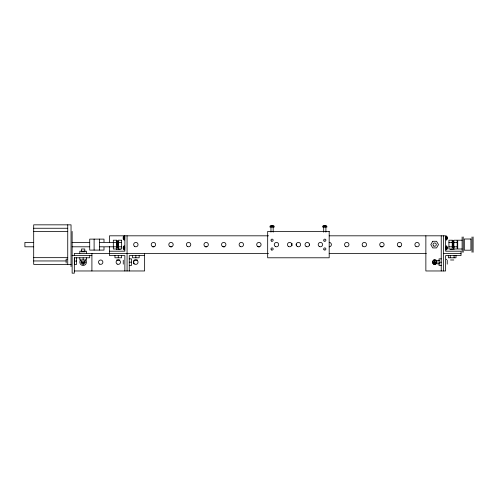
<?xml version="1.0" encoding="UTF-8"?>
<svg xmlns="http://www.w3.org/2000/svg" width="498" height="498" viewBox="0 0 498 498"><rect width="100%" height="100%" fill="white"/><g stroke="black" fill="none" stroke-linecap="round" stroke-linejoin="round"><path stroke-width="0.75" d="M118.319 247.855L117.379 247.792L117.422 246.715L117.422 247.911L117.565 246.715C116.669 247.631 118.25 248.664 118.368 247.506M116.706 242.843L116.881 241.237L117.709 241.032L118.269 247.973L118.375 247.033L117.46 246.971L117.472 247.792M452.309 242.843C451.686 241.43 453.746 240.111 453.585 242.215L453.354 241.15L452.483 241.237L452.794 245.408C452.19 247.269 454.456 249.691 453.093 247.058M117.285 244.537L116.881 241.237L116.986 242.769L116.75 242.184M117.808 242.632L117.709 241.032L116.837 241.349L117.055 242.146M117.516 247.45L117.565 246.902M452.688 242.065L452.589 242.769L452.352 242.184M453.168 242.047L453.311 241.032L453.547 241.953M118.269 246.771L118.225 247.855M453.068 247.792L453.118 247.45M118.231 246.354L118.175 247.506L117.329 247.456L116.924 241.349L117.752 241.15L118.132 246.958L117.285 246.915M118.2 245.807L118.082 246.236L117.242 246.217M452.956 245.794L452.844 246.217L453.684 246.236L453.871 247.973M117.323 245.184L118.163 245.172M453.217 241.499L452.396 241.673L452.62 242.389M452.788 242.781L452.57 241.673L453.404 241.499L453.448 242.047L452.614 242.196L452.794 245.408L453.634 245.402L453.684 246.236M453.448 242.047L453.497 242.769L452.663 242.881L452.819 243.292M453.497 242.769L453.541 243.603L452.856 243.889M117.148 244.543L118.126 244.493M452.75 244.543L453.591 244.499M270.9 225.382L273.234 225.382M323.632 225.382L325.966 225.382M270.171 225.93L273.968 225.93M322.903 225.93L326.694 225.93M269.941 226.478L274.199 226.478M322.667 226.478L326.931 226.478M269.872 227.032L274.267 227.032M322.604 227.032L326.993 227.032M33.69 228.258L67.74 228.258M33.69 231.558L67.74 231.558M268.54 235.815L109.485 235.815L109.485 242.738M329.172 235.815L445.635 235.815L445.635 251.197L461.017 251.197L461.017 255.592L445.635 255.592L445.635 270.968L425.865 270.968L425.865 235.815M123.218 238.013L124.867 238.013M445.635 238.013L447.285 238.013M462.113 240.21L457.718 240.21L457.718 249L462.113 249M33.69 242.408L24.9 242.408L24.9 246.803L33.69 246.803M72.135 242.408L89.559 242.408M99.6 242.408L121.568 242.408M448.935 242.408L453.168 242.408M453.877 242.408L457.17 242.408M72.135 246.803L89.559 246.803M99.6 246.803L121.568 246.803M152.438 246.803L153.994 246.803M170.316 246.803L171.866 246.803M205.282 246.803L206.838 246.803M223.154 246.803L224.71 246.803M258.12 246.803L259.676 246.803M380.895 246.803L382.452 246.803M398.767 246.803L400.324 246.803M448.935 246.803L453.168 246.803M453.877 246.803L457.17 246.803M123.218 247.904L124.867 247.904M445.635 247.904L447.285 247.904M116.295 249.598L120.255 249.598M450.192 249.598L454.151 249.598M109.485 251.197L124.867 251.197L124.867 235.815M81.143 251.795L85.102 251.795M268.54 253.395L74.333 253.395L74.333 255.686M329.172 253.395L426.338 253.395M443.438 253.395L461.017 253.395M72.135 255.592L91.912 255.592M144.638 255.592L129.262 255.592L129.262 270.968M33.69 257.659L67.74 257.659M129.262 258.867L131.46 258.867L131.46 265.496L129.262 265.496M441.24 258.867L439.043 258.867L439.043 265.496L441.24 265.496M67.242 259.128L66.147 259.128L66.147 263.056M116.625 259.987L119.925 259.987M134.205 259.987L137.498 259.987M433.428 259.987L436.018 259.987M450.522 259.987L453.815 259.987M439.778 260.535L436.846 260.535L436.846 263.828L439.778 263.828M33.69 260.952L66.197 260.952M74.401 261.077L76.599 261.077M81.174 261.923L82.867 261.923M83.378 261.923L85.071 261.923M432.706 261.923L434.393 261.923L434.393 260.236M436.597 261.923L434.91 261.923L434.91 260.236M81.473 262.185L84.772 262.185M129.262 262.185L131.46 262.185M439.043 262.185L441.24 262.185M81.174 262.44L82.867 262.44L82.867 264.127M85.071 262.44L83.378 262.44L83.378 264.127M432.706 262.44L434.393 262.44L434.393 264.127M436.597 262.44L434.91 262.44L434.91 264.127M71.04 264.382L33.69 264.382L33.69 224.835L71.04 224.835L71.04 266.586M74.333 270.968L144.638 270.968L144.638 253.395M452.887 246.915L453.734 246.958M452.931 247.456L453.778 247.506M452.981 247.792L453.827 247.855M446.252 259.215L446.793 259.663M118.094 243.815L117.254 243.889M118.057 243.18L117.895 242.769L117.061 242.881L117.223 243.292M116.793 241.673L117.024 242.389M118.02 242.632L117.852 242.047L117.018 242.196L117.186 242.781M453.479 241.953L453.261 241.15L452.439 241.349L452.657 242.146M452.757 242.389L452.526 241.349L452.719 242.146M117.982 242.215L117.802 241.499L116.968 241.673L117.154 242.389M453.541 243.603L453.634 245.402M473.1 236.961L473.1 252.249M472.004 236.961L472.004 252.249M463.215 236.961L463.215 252.249M462.113 236.961L462.113 252.249M456 255.592L456 257.79L448.343 257.79L448.343 255.592M454.083 255.592L454.083 257.79M450.254 255.592L450.254 257.79M447.285 236.849L447.285 239.183M447.285 246.734L447.285 249.068M447.235 260.205L447.235 264.164M446.737 236.114L446.737 239.912M446.737 246.006L446.737 249.797M446.183 235.884L446.183 240.148M446.183 245.769L446.183 250.033M443.438 235.815L443.438 270.968M441.24 235.815L441.24 270.968M325.897 227.032L325.897 232.155M324.796 225.382L324.796 227.032M323.7 227.032L323.7 232.155M273.165 227.032L273.165 232.155M272.07 225.382L272.07 227.032M270.968 227.032L270.968 232.155M139.166 255.592L139.166 257.79L132.536 257.79L132.536 255.592M135.854 255.592L135.854 257.79M133.657 260.535L133.657 263.828M127.065 235.815L127.065 270.968M124.867 270.968L124.867 255.592L109.485 255.592L109.485 246.516M124.319 235.884L124.319 240.148M124.319 245.769L124.319 250.033M123.765 236.114L123.765 239.912M123.765 246.006L123.765 249.797M123.218 236.849L123.218 239.183M123.218 246.734L123.218 249.068M123.267 260.205L123.267 264.164M121.593 255.592L121.593 257.79L114.957 257.79L114.957 255.592M118.275 255.592L118.275 257.79M103.995 241.86L103.995 239.115L89.715 239.115L89.715 250.096L103.995 250.096L103.995 247.35M99.6 239.115L99.6 250.096M94.11 239.115L94.11 250.096M91.912 253.395L91.912 270.968M89.715 255.592L89.715 257.79L74.333 257.79L74.333 273.165L72.135 273.165L72.135 231.421M86.434 253.395L86.434 251.197L79.805 251.197L79.805 253.395M86.434 257.79L86.434 259.987L79.805 259.987L79.805 257.79M84.772 251.197L84.772 249L81.473 249L81.473 251.197M83.122 257.79L83.122 259.987M76.599 257.759L76.599 264.388L74.401 264.388L74.401 257.759M67.74 224.835L67.74 264.382M117.709 242.482A2.197 2.197 0 0 1 118.841 242.482M296.161 244.039A2.197 2.197 0 0 1 296.161 245.172M292.139 245.707A2.197 2.197 0 0 1 292.139 243.51M329.19 242.408A2.197 2.197 0 0 1 331.388 244.605A2.197 2.197 0 0 1 329.19 246.803M309.495 245.172A2.197 2.197 0 0 1 309.495 244.039M85.451 259.85A3.293 3.293 0 0 1 85.451 264.513A3.293 3.293 0 0 1 80.794 264.513A3.293 3.293 0 0 1 80.794 259.85M81.722 260.784A1.98 1.98 0 0 0 81.211 261.668L81.211 262.695A1.98 1.98 0 0 0 82.612 264.096L83.633 264.096A1.98 1.98 0 0 0 85.034 262.695L85.034 261.668A1.98 1.98 0 0 0 84.523 260.784M432.737 261.668L432.737 262.695A1.98 1.98 0 0 0 434.138 264.096L435.165 264.096A1.98 1.98 0 0 0 436.565 262.695L436.565 261.668A1.98 1.98 0 0 0 435.165 260.267L434.138 260.267A1.98 1.98 0 0 0 432.737 261.668M432.737 241.293L430.826 244.605L432.737 247.923L436.565 247.923L438.477 244.605L436.565 241.293L432.737 241.293M329.19 231.421L267.675 231.421L267.675 257.79L329.19 257.79L329.19 231.421M470.903 239.009L464.31 239.009L464.31 250.201L470.903 250.201L470.903 239.009M116.625 240.21L113.332 240.21L113.332 249L116.625 249L116.625 240.21M121.568 240.21L118.275 240.21L118.275 249L121.568 249L121.568 240.21M452.228 240.21L448.935 240.21L448.935 249L452.228 249L452.228 240.21M457.17 240.21L453.877 240.21L453.877 249L457.17 249L457.17 240.21M271.292 240.988A1.096 1.096 0 0 0 273.128 240.497A1.096 1.096 0 0 0 271.784 239.152A1.096 1.096 0 0 0 271.292 240.988M324.024 249.778A1.096 1.096 0 0 0 325.86 249.286A1.096 1.096 0 0 0 324.515 247.942A1.096 1.096 0 0 0 324.024 249.778M271.522 249.952A1.096 1.096 0 0 0 273.165 249A1.096 1.096 0 0 0 271.522 248.048A1.096 1.096 0 0 0 271.522 249.952M324.024 240.988A1.096 1.096 0 0 0 325.86 240.497A1.096 1.096 0 0 0 324.515 239.152A1.096 1.096 0 0 0 324.024 240.988M288.547 246.51A2.197 2.197 0 0 0 291.84 244.605A2.197 2.197 0 0 0 288.547 242.7A2.197 2.197 0 0 0 288.547 246.51M297.337 246.51A2.197 2.197 0 0 0 300.63 244.605A2.197 2.197 0 0 0 297.337 242.7A2.197 2.197 0 0 0 297.337 246.51M306.121 246.51A2.197 2.197 0 0 0 309.42 244.605A2.197 2.197 0 0 0 306.121 242.7A2.197 2.197 0 0 0 306.121 246.51M319.305 246.51A2.197 2.197 0 0 0 322.604 244.605A2.197 2.197 0 0 0 319.305 242.7A2.197 2.197 0 0 0 319.305 246.51M275.363 246.51A2.197 2.197 0 0 0 278.662 244.605A2.197 2.197 0 0 0 275.363 242.7A2.197 2.197 0 0 0 275.363 246.51M134.753 246.51A2.197 2.197 0 0 0 138.046 244.605A2.197 2.197 0 0 0 134.753 242.7A2.197 2.197 0 0 0 134.753 246.51M169.905 246.51A2.197 2.197 0 0 0 173.204 244.605A2.197 2.197 0 0 0 169.905 242.7A2.197 2.197 0 0 0 169.905 246.51M152.332 246.51A2.197 2.197 0 0 0 155.625 244.605A2.197 2.197 0 0 0 152.332 242.7A2.197 2.197 0 0 0 152.332 246.51M187.485 246.51A2.197 2.197 0 0 0 190.778 244.605A2.197 2.197 0 0 0 187.485 242.7A2.197 2.197 0 0 0 187.485 246.51M205.058 246.51A2.197 2.197 0 0 0 208.357 244.605A2.197 2.197 0 0 0 205.058 242.7A2.197 2.197 0 0 0 205.058 246.51M222.637 246.51A2.197 2.197 0 0 0 225.93 244.605A2.197 2.197 0 0 0 222.637 242.7A2.197 2.197 0 0 0 222.637 246.51M240.21 246.51A2.197 2.197 0 0 0 243.51 244.605A2.197 2.197 0 0 0 240.21 242.7A2.197 2.197 0 0 0 240.21 246.51M257.79 246.51A2.197 2.197 0 0 0 261.083 244.605A2.197 2.197 0 0 0 257.79 242.7A2.197 2.197 0 0 0 257.79 246.51M345.668 246.51A2.197 2.197 0 0 0 348.967 244.605A2.197 2.197 0 0 0 345.668 242.7A2.197 2.197 0 0 0 345.668 246.51M362.793 246.161A2.197 2.197 0 0 0 366.466 245.172A2.197 2.197 0 0 0 363.777 242.482A2.197 2.197 0 0 0 362.793 246.161M380.821 246.51A2.197 2.197 0 0 0 384.12 244.605A2.197 2.197 0 0 0 380.821 242.7A2.197 2.197 0 0 0 380.821 246.51M398.4 246.51A2.197 2.197 0 0 0 401.693 244.605A2.197 2.197 0 0 0 398.4 242.7A2.197 2.197 0 0 0 398.4 246.51M415.979 246.51A2.197 2.197 0 0 0 419.272 244.605A2.197 2.197 0 0 0 415.979 242.7A2.197 2.197 0 0 0 415.979 246.51M433.553 264.083A2.197 2.197 0 0 0 436.846 262.185A2.197 2.197 0 0 0 433.553 260.28A2.197 2.197 0 0 0 433.553 264.083M433.826 246.031A1.65 1.65 0 0 0 436.298 244.605A1.65 1.65 0 0 0 433.826 243.18A1.65 1.65 0 0 0 433.826 246.031M99.6 264.083A2.197 2.197 0 0 0 102.893 262.185A2.197 2.197 0 0 0 99.6 260.28A2.197 2.197 0 0 0 99.6 264.083M117.179 264.083A2.197 2.197 0 0 0 120.472 262.185A2.197 2.197 0 0 0 117.179 260.28A2.197 2.197 0 0 0 117.179 264.083M134.753 264.083A2.197 2.197 0 0 0 138.046 262.185A2.197 2.197 0 0 0 134.753 260.28A2.197 2.197 0 0 0 134.753 264.083"/></g></svg>
